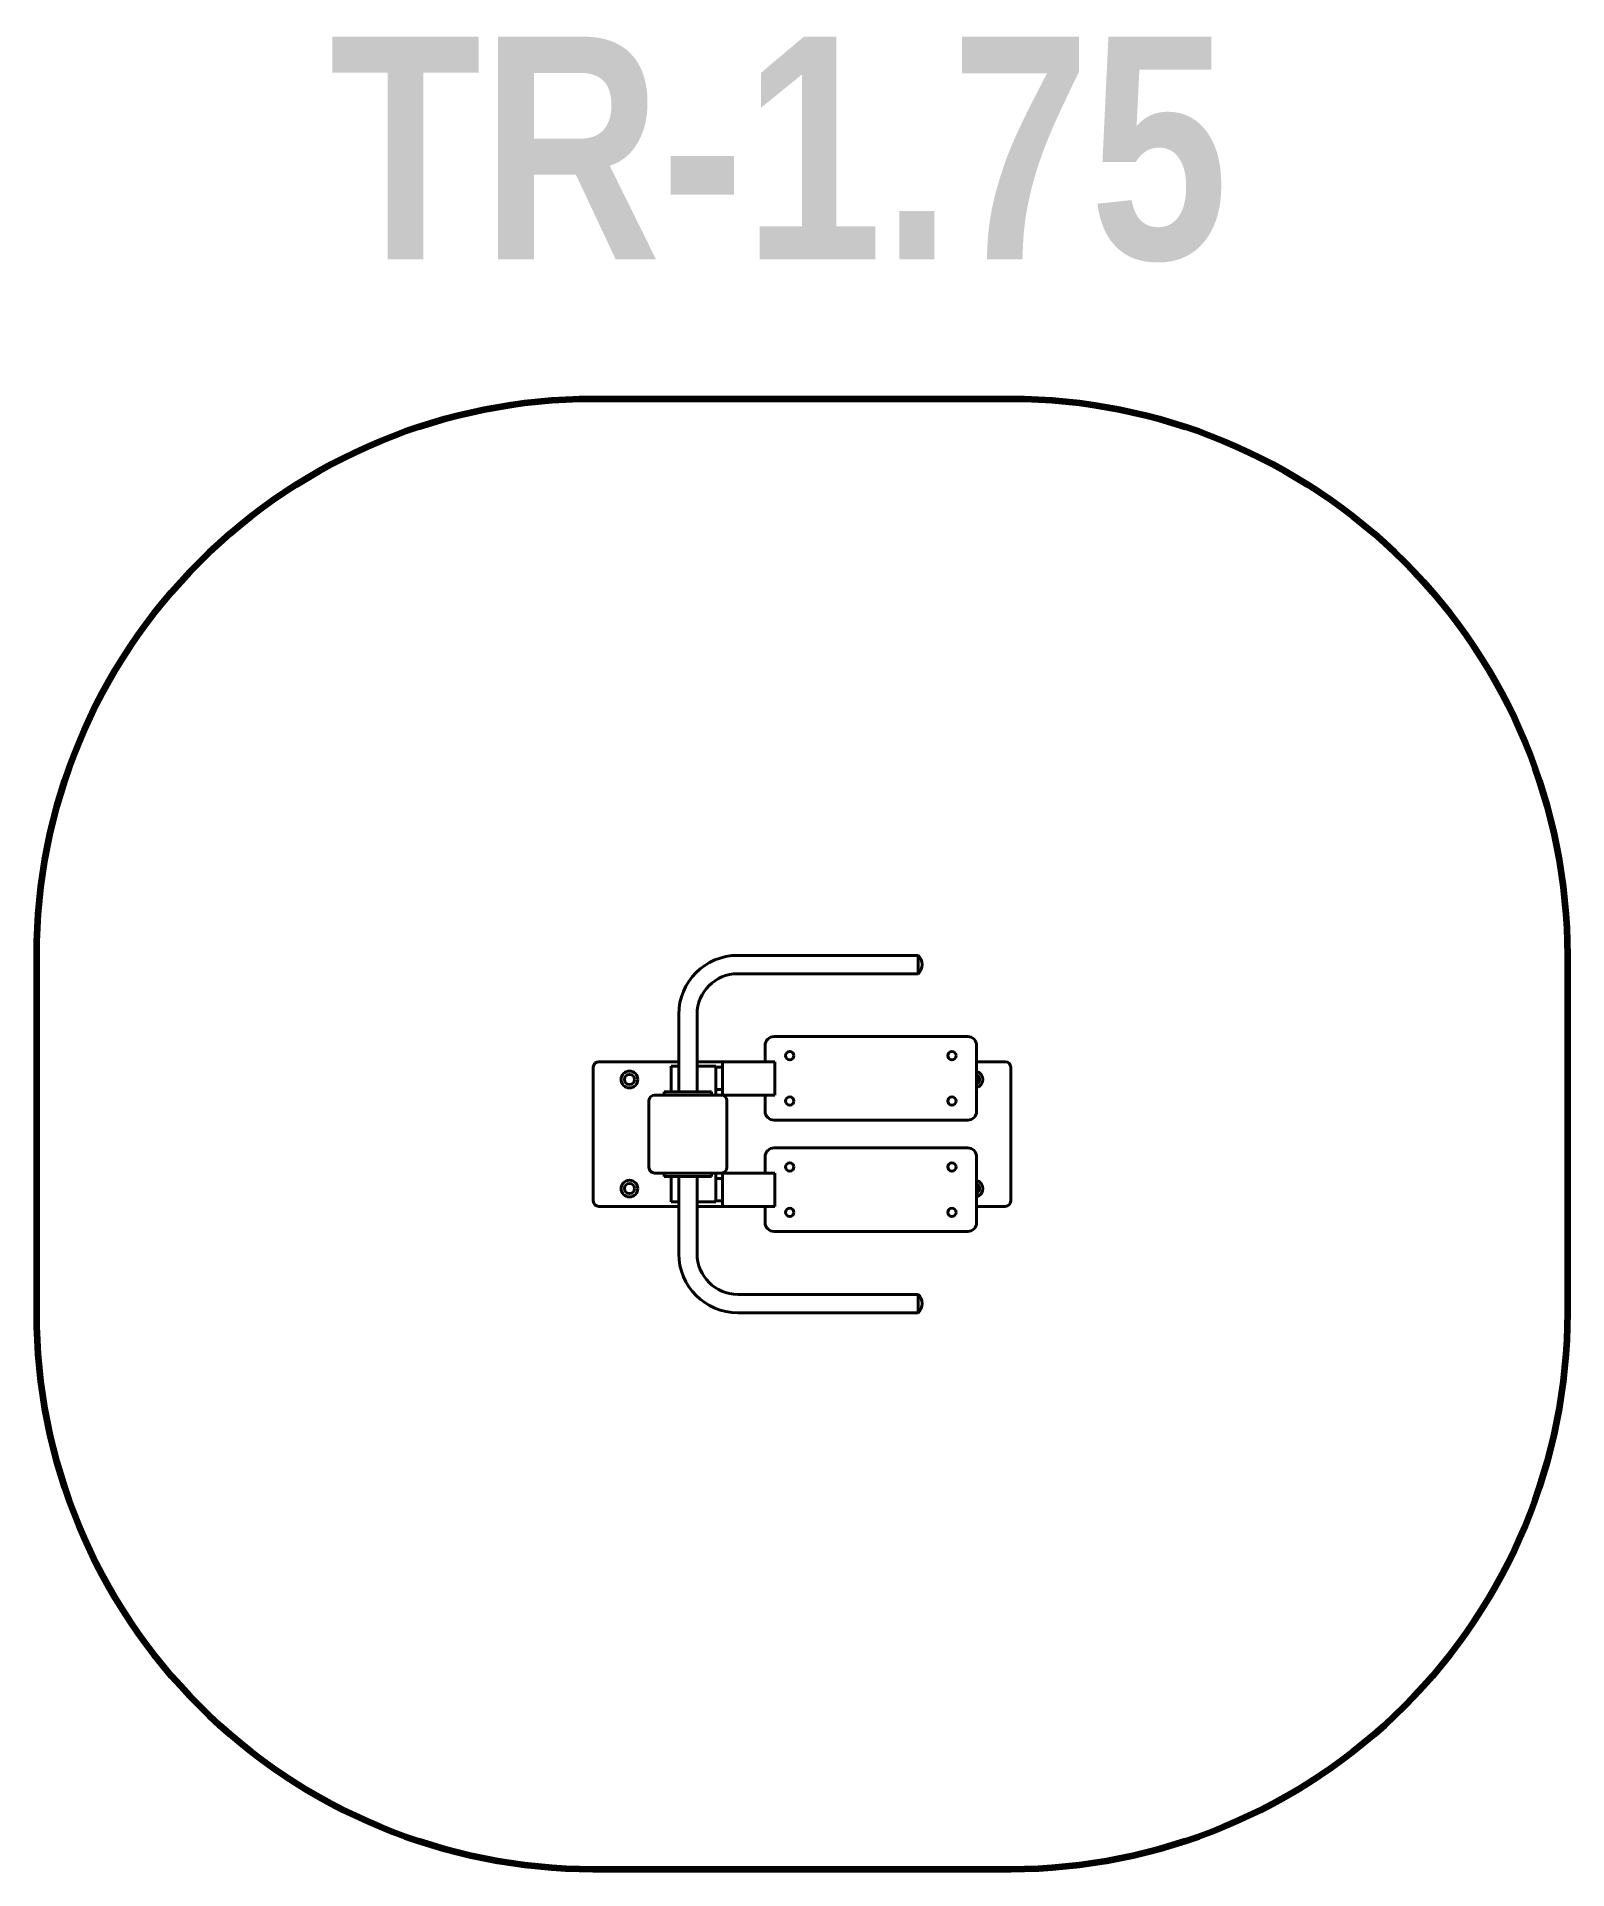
# Model space of a CAD drawing. Header units: millimetres. Extents: x 84496 to 87246, y 1086 to 4379.
import ezdxf

# ---------------------------------------------------------------- set-up
doc = ezdxf.new("R2010")
doc.units = ezdxf.units.MM
doc.layers.add('DiKom', color=7, linetype='Continuous')
doc.styles.add('style1', font='arialbd.ttf', dxfattribs={"width": 0.8})

msp = doc.modelspace()

# ---------------------------------------------------------------- linework, layer by layer
at = {"layer": 'DiKom', "color": 7, "linetype": 'Continuous', "lineweight": 40}
for p, q in [((86080.4, 2728.4), (85756, 2728.4)), ((86080.4, 2728.4), (86080.4, 2695.4)), ((86080.4, 2695.4), (85756, 2695.4)), ((85650, 2622.4), (85650, 2483.4)), ((85683, 2622.4), (85683, 2483.4)), ((85821.2, 2582.4), (86169.2, 2582.4)), ((85506.5, 2537.4), (85550.5, 2537.4)), ((85650, 2537.4), (85506.5, 2537.4)), ((85822.6, 2537.4), (85683, 2537.4)), ((85822.6, 2537.4), (85728.6, 2537.4)), ((85728.6, 2537.4), (85728.6, 2477.4)), ((85805.2, 2537.4), (85805.2, 2566.4)), ((85822.6, 2537.4), (85822.6, 2477.4)), ((86185.2, 2566.4), (86185.2, 2448.4)), ((86192.5, 2537.4), (86185.2, 2537.4)), ((86236.5, 2537.4), (86192.5, 2537.4)), ((85496.5, 2527.4), (85496.5, 2287.4)), ((85636.5, 2483.4), (85636.5, 2529.2)), ((85636.5, 2529.2), (85650, 2529.2)), ((85683, 2529.2), (85716.5, 2529.2)), ((85716.5, 2529.2), (85716.5, 2477.4)), ((85716.5, 2527.4), (85728.6, 2527.4)), ((86246.5, 2287.4), (86246.5, 2527.4)), ((85606.5, 2477.4), (85726.5, 2477.4)), ((85624, 2483.4), (85624, 2477.4)), ((85709, 2483.4), (85624, 2483.4)), ((85709, 2483.4), (85709, 2477.4)), ((85716.5, 2487.4), (85728.6, 2487.4)), ((85822.6, 2477.4), (85728.6, 2477.4)), ((85805.2, 2448.4), (85805.2, 2477.4)), ((85596.5, 2347.4), (85596.5, 2467.4)), ((85736.5, 2467.4), (85736.5, 2347.4)), ((86169.2, 2432.4), (85821.2, 2432.4)), ((86169.2, 2432.4), (85821.2, 2432.4)), ((86169.2, 2382.4), (85821.2, 2382.4)), ((86169.2, 2382.4), (85821.2, 2382.4)), ((85805.2, 2366.4), (85805.2, 2337.4)), ((86185.2, 2248.4), (86185.2, 2366.4)), ((85726.5, 2337.4), (85606.5, 2337.4)), ((85624, 2331.4), (85624, 2337.4)), ((85709, 2331.4), (85624, 2331.4)), ((85636.5, 2331.4), (85636.5, 2285.6)), ((85650, 2192.4), (85650, 2331.4)), ((85683, 2331.4), (85650, 2331.4)), ((85683, 2192.4), (85683, 2331.4)), ((85709, 2331.4), (85709, 2337.4)), ((85716.5, 2285.6), (85716.5, 2337.4)), ((85716.5, 2327.4), (85728.6, 2327.4)), ((85822.6, 2337.4), (85728.6, 2337.4)), ((85728.6, 2277.4), (85728.6, 2337.4)), ((85822.6, 2277.4), (85822.6, 2337.4)), ((85506.5, 2277.4), (85555.5, 2277.4)), ((85555.5, 2277.4), (85506.5, 2277.4)), ((85555.5, 2277.4), (85506.5, 2277.4)), ((85650, 2277.4), (85555.5, 2277.4)), ((85636.5, 2285.6), (85645.5, 2285.6)), ((85645.5, 2285.6), (85650, 2285.6)), ((85683, 2285.6), (85687.5, 2285.6)), ((85822.6, 2277.4), (85683, 2277.4)), ((85687.5, 2285.6), (85716.5, 2285.6)), ((85716.5, 2287.4), (85728.6, 2287.4)), ((85822.6, 2277.4), (85728.6, 2277.4)), ((85805.2, 2277.4), (85805.2, 2248.4)), ((86236.5, 2277.4), (86185.2, 2277.4)), ((85821.2, 2232.4), (86169.2, 2232.4)), ((86080.4, 2119.4), (85756, 2119.4)), ((86080.4, 2086.4), (86080.4, 2119.4)), ((86080.4, 2086.4), (85756, 2086.4))]:
    msp.add_line(p, q, dxfattribs=at)
at = {"layer": 'DiKom', "color": 3, "lineweight": 200}
msp.add_lwpolyline([(84496.5, 2086.4), (84496.5, 2728.4, -0.414214), (85496.5, 3728.4), (86246.5, 3728.4, -0.414214), (87246.5, 2728.4), (87246.5, 2086.4, -0.414214), (86246.5, 1086.4), (85496.5, 1086.4, -0.414214)], format="xyb", close=True, dxfattribs=at)
at = {"layer": 'DiKom', "color": 7, "linetype": 'Continuous', "lineweight": 40}
for centre, radius in [((85849.5, 2548.2), 7.5), ((86140.8, 2548.2), 7.5), ((85561.5, 2505.4), 15), ((85561.5, 2505.4), 15), ((85561.5, 2505.4), 9), ((85561.5, 2505.4), 9), ((85849.5, 2466.7), 7.5), ((86140.8, 2466.7), 7.5), ((85849.5, 2348.2), 7.5), ((86140.8, 2348.2), 7.5), ((85561.5, 2309.4), 15), ((85561.5, 2309.4), 15), ((85561.5, 2309.4), 9), ((85561.5, 2309.4), 9), ((85849.5, 2266.7), 7.5), ((86140.8, 2266.7), 7.5)]:
    msp.add_circle(centre, radius, dxfattribs=at)
for centre, radius, start, end in [((85756, 2622.4), 106, 90, 180), ((86063.9, 2711.9), 23.3, 314.9359, 45.0641), ((85756, 2622.4), 73, 90, 180), ((85821.2, 2566.4), 16, 90, 180), ((86169.2, 2566.4), 16, 0, 90), ((85506.5, 2527.4), 10, 90, 180), ((85506.5, 2527.4), 10, 90, 180), ((86236.5, 2527.4), 10, 0, 90), ((86181.5, 2505.4), 15, 284.3226, 75.6774), ((86181.5, 2505.4), 15, 284.3226, 75.6774), ((86181.5, 2505.4), 9, 294.3495, 65.6505), ((86181.5, 2505.4), 9, 294.3495, 65.6505), ((85606.5, 2467.4), 10, 90, 180), ((85726.5, 2467.4), 10, 0, 90), ((85821.2, 2448.4), 16, 180, 270), ((86169.2, 2448.4), 16, 270, 0), ((85821.2, 2366.4), 16, 90, 180), ((86169.2, 2366.4), 16, 0, 90), ((85606.5, 2347.4), 10, 180, 270), ((85726.5, 2347.4), 10, 270, 0), ((86181.5, 2309.4), 15, 284.3226, 75.6774), ((86181.5, 2309.4), 15, 284.3226, 75.6774), ((86181.5, 2309.4), 9, 294.3495, 65.6505), ((86181.5, 2309.4), 9, 294.3495, 65.6505), ((85506.5, 2287.4), 10, 180, 270), ((85506.5, 2287.4), 10, 180, 270), ((85506.5, 2287.4), 10, 180, 270), ((86236.5, 2287.4), 10, 270, 0), ((86236.5, 2287.4), 10, 270, 0), ((85821.2, 2248.4), 16, 180, 270), ((86169.2, 2248.4), 16, 270, 0), ((85756, 2192.4), 106, 180, 270), ((85756, 2192.4), 73, 180, 270), ((86063.9, 2102.9), 23.3, 314.9359, 45.0641)]:
    msp.add_arc(centre, radius, start, end, dxfattribs=at)

# ---------------------------------------------------------------- texts
at = {"layer": 'DiKom', "insert": (85022.5, 4378.8), "char_height": 400, "attachment_point": 1, "style": 'style1'}
msp.add_mtext_dynamic_manual_height_columns('TR-1.75', width=2518.219, gutter_width=2.09, heights=[0], dxfattribs=at)

doc.saveas('drawing.dxf')
